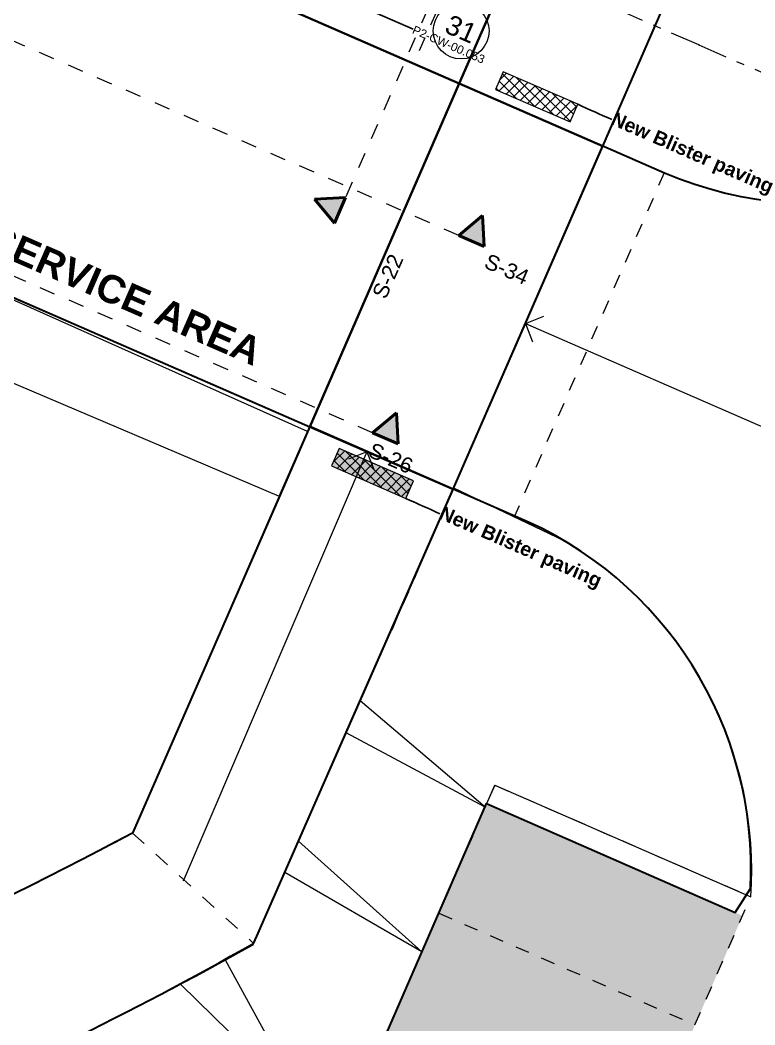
# Model space of a CAD drawing. Header units: millimetres. Extents: x -89663 to 74273, y -103666 to 18539.
# Drawn here: x 3933 to 17083, y -72781 to -54804 of the extents above; entities that cross this region are included whole.
import ezdxf
from ezdxf.enums import TextEntityAlignment as Align

# ---------------------------------------------------------------- set-up
doc = ezdxf.new("R2010")
doc.units = ezdxf.units.MM
doc.header["$MEASUREMENT"] = 0
for name, pattern in [('2-0_5', [500, 250, -250]), ('Dashed', [564.444447, 282.222223, -282.222223]), ('Double Dashed', [1093.611073, 529.166651, -211.666656, 141.111112, -211.666656])]:
    doc.linetypes.add(name, pattern=pattern)
for name, color, linetype in [('A-20-M_Hard_Landscape', 7, 'Continuous'), ('A-95-MC_Marker_Section_P2.Marker', 7, 'Continuous'), ('New_A-15-MG_Structural_Grid_Phase_2', 7, 'Continuous'), ('New_A-20-M_Hard_Landscape', 7, 'Continuous'), ('New_A-40-M_Soft_Landscaping_P2', 7, 'Continuous')]:
    doc.layers.add(name, color=color, linetype=linetype)
for name, color, linetype, lineweight in [('A-20-M_Hard_Landscape-Phase 2_Pen_No__141', 255, 'Continuous', 0), ('A-20-M_Hard_Landscape_Pen_No__1', 7, 'Continuous', 13), ('A-25-M_Curtain_Wall_Pen_No__85', 8, 'Continuous', 20), ('A-95-MC_Marker_Section_P2.Marker_Pen_No__1', 7, 'Continuous', 13), ('A-95-MC_Marker_Section_P2.Marker_Pen_No__6', 7, 'Continuous', 35), ('New_A-20-M_Hard_Landscape-Phase 2_Pen_No__1', 7, 'Continuous', 13), ('New_A-20-M_Hard_Landscape-Phase 2_Pen_No__143', 254, 'Continuous', 0), ('New_A-20-M_Hard_Landscape-Phase 2_Pen_No__98', 8, 'Continuous', 13), ('New_A-40-M_Soft_Landscaping_P2_Pen_No__150', 7, 'Continuous', 0), ('New_A-95-P_Text_1_50_GA_Pen_No__1', 7, 'Continuous', 13)]:
    doc.layers.add(name, color=color, linetype=linetype, lineweight=lineweight)
for name, color, linetype, lineweight, true_color in [('A-20-M_Hard_Landscape-Phase 2_Pen_No__148', 7, 'Continuous', 0, 0x444444), ('A-25-M_Curtain_Wall_Pen_No__46', 7, 'Continuous', 35, 0x444444), ('A-95-MC_Marker_Section_P2.Marker_Pen_No__25', 7, 'Continuous', 50, 0x2a2a2a), ('New_A-15-MG_Structural_Grid_Phase_2_Pen_No__222', 7, 'Continuous', 13, 0x65af33), ('New_A-20-M_Hard_Landscape-Phase 2_Pen_No__148', 7, 'Continuous', 0, 0x444444), ('New_A-20-M_Hard_Landscape-Phase 2_Pen_No__205', 7, 'Continuous', 13, 0xfee893), ('New_A-20-M_Hard_Landscape_Pen_No__53', 7, 'Continuous', 35, 0x444444)]:
    doc.layers.add(name, color=color, linetype=linetype, lineweight=lineweight, true_color=true_color)
doc.styles.add('GENERATED_STYLE_2', font='')
doc.styles.add('GENERATED_STYLE_4', font='')
doc.styles.get('GENERATED_STYLE_2').set_extended_font_data('Swis721 BT', bold=True)
doc.styles.get('GENERATED_STYLE_4').set_extended_font_data('Swis721 BT')
doc.dimstyles.new('GENERATED_STYLE__5', dxfattribs={"dimtxt": 0.18, "dimasz": 273.6, "dimexe": 0.18, "dimexo": 0.0625, "dimgap": 0.09, "dimtad": 0, "dimtih": 1, "dimtoh": 1, "dimdec": 4, "dimzin": 0, "dimdsep": 46, "dimcen": 0.09, "dimadec": 0, "dimazin": 0, "dimtfac": 1, "dimtdec": 4, "dimtmove": 0, "dimatfit": 3, "dimldrblk": 'ARROWHEAD_5', "dimfxl": 1, "dimtolj": 1, "dimtzin": 0, "dimarcsym": 0})
pattern_1 = [(45, (0, 0), (-91.92388, 91.92388), []), (135, (0, 0), (91.92388, 91.92388), [])]

# ---------------------------------------------------------------- blocks, each defined once
blk = doc.blocks.new('Mesh_1_1', base_point=(-63082, -84193))
at = {"layer": 'New_A-20-M_Hard_Landscape_Pen_No__53', "linetype": 'Continuous', "flags": 128}
blk.add_lwpolyline([(10428, -73074), (12282, -68821), (16727, -70768), (17003, -70343, 0.317895), (12798, -63684), (11682, -63197), (14359, -57057), (15466, -57539, 0.331044), (23621, -55547)], format="xyb", dxfattribs=at)
blk = doc.blocks.new('Mesh_3_1', base_point=(11793, -55938))
at = {"layer": 'New_A-20-M_Hard_Landscape_Pen_No__53', "linetype": 'Continuous', "flags": 128}
blk.add_lwpolyline([(11793, -55938), (14359, -57057), (15159, -55224), (25027, -32592), (25827, -30759), (23260, -29640), (22461, -31473), (12592, -54105)], close=True, dxfattribs=at)
blk = doc.blocks.new('Mesh_5_1', base_point=(-56629, -71821))
at = {"layer": 'New_A-20-M_Hard_Landscape_Pen_No__53', "linetype": 'Continuous', "flags": 128}
blk.add_lwpolyline([(-50733, -76386), (-45824, -78214), (-37862, -79363), (-25567, -79832), (-15525, -79453, 0.018331), (-5629, -78359), (-5812, -77015, 0.064555), (8111, -71322), (8167, -71195), (9811, -67453), (11682, -63197), (9115, -62078), (8603, -63254), (5946, -69348, -0.091986), (-14657, -75940), (-17579, -76161, -0.138824), (-37195, -72336, -0.171752), (-44779, -64647), (-44956, -64631), (-45034, -63133), (-45111, -61635), (-45188, -60137), (-45266, -58639), (-51572, -58964)], format="xyb", dxfattribs=at)
blk = doc.blocks.new('Mesh_11_1', base_point=(-603, -57840))
at = {"layer": 'New_A-20-M_Hard_Landscape_Pen_No__53', "linetype": 'Continuous', "flags": 128}
blk.add_lwpolyline([(-603, -57840), (9115, -62078), (11790, -55937), (2074, -51701)], close=True, dxfattribs=at)
blk = doc.blocks.new('Mesh_14_1', base_point=(-1941, -57257))
at = {"layer": 'New_A-20-M_Hard_Landscape_Pen_No__53', "linetype": 'Continuous', "flags": 128}
blk.add_lwpolyline([(-1941, -57257), (-603, -57840), (2074, -51701), (11793, -55938), (12592, -54105), (1086, -49088), (-1259, -54466), (-717, -54702, -0.022091)], format="xyb", close=True, dxfattribs=at)
blk = doc.blocks.new('Mesh_15_1', base_point=(11682, -63197))
at = {"layer": 'New_A-20-M_Hard_Landscape_Pen_No__53', "linetype": 'Continuous', "flags": 128}
blk.add_lwpolyline([(11682, -63197), (14359, -57057), (11793, -55938), (9115, -62078)], close=True, dxfattribs=at)
blk = doc.blocks.new('Mesh_26_1', base_point=(-15008, -71280))
at = {"layer": 'New_A-40-M_Soft_Landscaping_P2_Pen_No__150', "linetype": 'Continuous', "flags": 128}
blk.add_lwpolyline([(-15008, -71280), (-14657, -75940, 0.09191), (5946, -69348), (9078, -62164), (-603, -57840, -0.205807)], format="xyb", close=True, dxfattribs=at)
blk = doc.blocks.new('Mesh_27_1', base_point=(21890, -39787))
at = {"layer": 'New_A-40-M_Soft_Landscaping_P2_Pen_No__150', "linetype": 'Continuous', "flags": 128}
blk.add_lwpolyline([(21890, -39787), (14359, -57057), (15460, -57536, 0.331338), (23621, -55547), (24101, -54446), (19411, -52401), (24428, -40893)], format="xyb", close=True, dxfattribs=at)
blk = doc.blocks.new('ARROWHEAD_5')
at = {"color": 0, "linetype": 'Continuous', "lineweight": 0}
blk.add_line((0, 0), (-1, 0), dxfattribs=at)
blk.add_solid([(-1, 0.2679), (0, 0), (-1, -0.2679), (-1, 0.2679)], dxfattribs=at)
blk = doc.blocks.new('Mesh_36_1', base_point=(8097, -71353))
at = {"layer": 'New_A-40-M_Soft_Landscaping_P2_Pen_No__150', "linetype": 'Continuous', "flags": 128}
blk.add_lwpolyline([(8097, -71353, -0.062192), (-5812, -77015), (-5629, -78359), (-3132, -77990), (6743, -76155), (10428, -73074), (12426, -68491), (17010, -70489, 0.282919), (13669, -64119), (11695, -63177)], format="xyb", close=True, dxfattribs=at)
blk = doc.blocks.new('Mesh_38_1', base_point=(1157, -58626))
at = {"layer": 'New_A-40-M_Soft_Landscaping_P2_Pen_No__150', "linetype": 'Continuous', "flags": 128}
blk.add_lwpolyline([(1157, -58626), (501, -59894), (8572, -63324), (9115, -62078)], close=True, dxfattribs=at)
blk = doc.blocks.new('Standard grid marker_30')
at = {"layer": 'New_A-15-MG_Structural_Grid_Phase_2_Pen_No__222', "linetype": 'Double Dashed'}
for q in [(57055, 0), (0, 0)]:
    blk.add_line((1317, 0), q, dxfattribs=at)
blk.add_point((1317, 0), dxfattribs=at)
blk.add_point((1317, 0), dxfattribs=at)
at = {"layer": 'New_A-15-MG_Structural_Grid_Phase_2_Pen_No__222', "style": 'GENERATED_STYLE_4'}
for tag, p in [('AC_MarkerText_1_0', (-500, 43)), ('AC_MarkerText_1_1', (58871, 43))]:
    blk.add_attdef(tag, text='', height=350, rotation=180, dxfattribs=at).set_placement(p, align=Align.MIDDLE_CENTER)
blk = doc.blocks.new('Standard grid marker_33')
at = {"layer": 'New_A-15-MG_Structural_Grid_Phase_2_Pen_No__222', "linetype": 'Continuous'}
blk.add_circle((-500, 0), 500, dxfattribs=at)
at = {"layer": 'New_A-15-MG_Structural_Grid_Phase_2_Pen_No__222', "style": 'GENERATED_STYLE_4'}
for tag, p in [('AC_MarkerText_1_0', (-500, 36)), ('AC_MarkerText_1_1', (27950, 36))]:
    blk.add_attdef(tag, text='', height=350, rotation=270, dxfattribs=at).set_placement(p, align=Align.MIDDLE_CENTER)
blk = doc.blocks.new('Line_8_1', base_point=(12976, -60230))
at = {"layer": 'A-20-M_Hard_Landscape_Pen_No__1', "linetype": 'Continuous'}
for q in [(13305, -60101), (20219, -63388), (13105, -60559)]:
    blk.add_line((12976, -60230), q, dxfattribs=at)
blk = doc.blocks.new('Line_10_1', base_point=(10140, -62528))
at = {"layer": 'A-20-M_Hard_Landscape_Pen_No__1', "linetype": 'Continuous'}
for q in [(6850, -70210), (9812, -62660), (10271, -62857)]:
    blk.add_line((10140, -62528), q, dxfattribs=at)
blk = doc.blocks.new('Cutting Plane_2_1', base_point=(21934, -30056))
at = {"layer": 'A-95-MC_Marker_Section_P2.Marker_Pen_No__25', "linetype": 'Continuous'}
blk.add_hatch(color=256, dxfattribs=at).paths.add_polyline_path([(9558, -58439), (9758, -57980), (9199, -58010)])
at = {"layer": 'A-95-MC_Marker_Section_P2.Marker_Pen_No__1', "linetype": 'Dashed'}
blk.add_line((21834, -30285), (9758, -57980), dxfattribs=at)
at = {"layer": 'A-95-MC_Marker_Section_P2.Marker_Pen_No__25', "linetype": 'Continuous'}
for p, q in [((9758, -57980), (9199, -58010)), ((9199, -58010), (9558, -58439)), ((9558, -58439), (9758, -57980))]:
    blk.add_line(p, q, dxfattribs=at)
at = {"layer": 'A-95-MC_Marker_Section_P2.Marker_Pen_No__6', "insert": (10479, -59817), "char_height": 275, "attachment_point": 7, "rotation": 66.4404, "style": 'GENERATED_STYLE_4'}
blk.add_mtext('\\A1;{\\fSwis721 BT|b0|i0|c0|p34;S-22}', dxfattribs=at)
blk = doc.blocks.new('Cutting Plane_5_1', base_point=(10470, -62287))
at = {"layer": 'A-95-MC_Marker_Section_P2.Marker_Pen_No__25', "linetype": 'Continuous'}
blk.add_hatch(color=256, dxfattribs=at).paths.add_polyline_path([(10700, -62387), (10241, -62187), (10670, -61828)])
at = {"layer": 'A-95-MC_Marker_Section_P2.Marker_Pen_No__1', "linetype": 'Dashed'}
blk.add_line((10241, -62187), (3665, -59319), dxfattribs=at)
at = {"layer": 'A-95-MC_Marker_Section_P2.Marker_Pen_No__25', "linetype": 'Continuous'}
for p, q in [((10241, -62187), (10670, -61828)), ((10670, -61828), (10700, -62387)), ((10700, -62387), (10241, -62187))]:
    blk.add_line(p, q, dxfattribs=at)
at = {"layer": 'A-95-MC_Marker_Section_P2.Marker_Pen_No__6', "insert": (10883, -62932), "char_height": 275, "attachment_point": 9, "rotation": 336.4404, "style": 'GENERATED_STYLE_4'}
blk.add_mtext('\\A1;{\\fSwis721 BT|b0|i0|c0|p34;S-26}', dxfattribs=at)
blk = doc.blocks.new('Cutting Plane_7_1', base_point=(12010, -58755))
at = {"layer": 'A-95-MC_Marker_Section_P2.Marker_Pen_No__25', "linetype": 'Continuous'}
blk.add_hatch(color=256, dxfattribs=at).paths.add_polyline_path([(12240, -58855), (11781, -58655), (12210, -58297)])
at = {"layer": 'A-95-MC_Marker_Section_P2.Marker_Pen_No__1', "linetype": 'Dashed'}
blk.add_line((11781, -58655), (-40955, -35660), dxfattribs=at)
at = {"layer": 'A-95-MC_Marker_Section_P2.Marker_Pen_No__25', "linetype": 'Continuous'}
for p, q in [((11781, -58655), (12210, -58297)), ((12210, -58297), (12240, -58855)), ((12240, -58855), (11781, -58655))]:
    blk.add_line(p, q, dxfattribs=at)
at = {"layer": 'A-95-MC_Marker_Section_P2.Marker_Pen_No__6', "insert": (12957, -59552), "char_height": 275, "attachment_point": 9, "rotation": 336.4404, "style": 'GENERATED_STYLE_4'}
blk.add_mtext('\\A1;{\\fSwis721 BT|b0|i0|c0|p34;S-34}', dxfattribs=at)

msp = doc.modelspace()

# ---------------------------------------------------------------- hatches: boundary and pattern name
at = {"layer": 'A-20-M_Hard_Landscape-Phase 2_Pen_No__141', "linetype": 'Continuous'}
msp.add_hatch(color=256, dxfattribs=at).paths.add_polyline_path([(10427.9, -73074.2), (12282.4, -68821.2), (16862.2, -70827.6), (15011.1, -75072.7), (13642.7, -76903.7)])
at = {"layer": 'New_A-20-M_Hard_Landscape-Phase 2_Pen_No__143', "linetype": 'Continuous'}
h = msp.add_hatch(dxfattribs=at)
h.set_pattern_fill('Concrete_Block_0001', color=256, style=0, pattern_type=2)
h.set_pattern_definition(pattern_1)
h.paths.add_polyline_path([(12579.7, -55730.2), (12442.3, -56045.4), (13773.9, -56626.1), (13911.3, -56310.9)])
h = msp.add_hatch(dxfattribs=at)
h.set_pattern_fill('Concrete_Block_0001', color=256, style=0, pattern_type=2)
h.set_pattern_definition(pattern_1)
h.paths.add_polyline_path([(9642.3, -62466.6), (9504.9, -62781.8), (10836.5, -63362.4), (10973.9, -63047.2)])
at = {"layer": 'New_A-20-M_Hard_Landscape-Phase 2_Pen_No__205', "linetype": 'Continuous'}
msp.add_hatch(color=256, dxfattribs=at).paths.add_polyline_path([(9642.3, -62466.6), (9504.9, -62781.8), (10836.5, -63362.4), (10973.9, -63047.2)])

# ---------------------------------------------------------------- linework, layer by layer
at = {"layer": 'A-20-M_Hard_Landscape-Phase 2_Pen_No__148', "linetype": '2-0_5'}
for p, q in [((11776.3, -53749.3), (10976.9, -55582.6)), ((15459.6, -57536.4), (12782, -63676.9))]:
    msp.add_line(p, q, dxfattribs=at)
at = {"layer": 'A-20-M_Hard_Landscape_Pen_No__1', "linetype": 'Continuous'}
for p, q in [((12255.5, -68882.8), (10020.6, -66981.8)), ((12255.5, -68882.8), (9768, -67555.8)), ((11124.7, -71476.2), (8914.7, -69495.2)), ((11124.7, -71476.2), (8668.3, -70055.1)), ((9040.2, -74234.1), (7608.7, -71623.8)), ((9040.2, -74234.1), (6806.5, -72055.9))]:
    msp.add_line(p, q, dxfattribs=at)
at = {"layer": 'A-20-M_Hard_Landscape_Pen_No__1', "linetype": 'Dashed'}
msp.add_line((5945.5, -69347.8), (8110.9, -71321.8), dxfattribs=at)
at = {"layer": 'New_A-20-M_Hard_Landscape-Phase 2_Pen_No__1', "linetype": 'Continuous', "flags": 128}
msp.add_lwpolyline([(9642.3, -62466.6), (9504.9, -62781.8), (10836.5, -63362.4), (10973.9, -63047.2)], close=True, dxfattribs=at)
at = {"layer": 'New_A-20-M_Hard_Landscape-Phase 2_Pen_No__148', "linetype": '2-0_5'}
for p, q in [((9115.4, -62078.1), (8602.9, -63253.6)), ((11682.1, -63197.3), (10532.3, -65834)), ((12797.8, -63683.8), (13188.6, -63853.8)), ((12426.4, -68491), (11427.1, -70782.6)), ((12426.4, -68491), (17009.6, -70489.5)), ((16010.4, -72781.1), (17009.6, -70489.5)), ((11427.1, -70782.6), (10427.9, -73074.2)), ((11427.1, -70782.6), (16010.4, -72781.1))]:
    msp.add_line(p, q, dxfattribs=at)
at = {"layer": 'New_A-20-M_Hard_Landscape-Phase 2_Pen_No__98', "linetype": 'Continuous', "flags": 128}
for points in [[(12579.7, -55730.2), (12442.3, -56045.4), (13773.9, -56626.1), (13911.3, -56310.9)], [(9642.3, -62466.6), (9504.9, -62781.8), (10836.5, -63362.4), (10973.9, -63047.2)]]:
    msp.add_lwpolyline(points, close=True, dxfattribs=at)

# ---------------------------------------------------------------- block references
at = {"layer": 'A-20-M_Hard_Landscape', "linetype": 'Continuous'}
for name, p in [('Line_8_1', (12976, -60229.9)), ('Line_10_1', (10139.9, -62528.3))]:
    msp.add_blockref(name, p, dxfattribs=at)
at = {"layer": 'A-95-MC_Marker_Section_P2.Marker'}
for name, p in [('Cutting Plane_2_1', (21934.2, -30055.5)), ('Cutting Plane_7_1', (12010.4, -58755.3)), ('Cutting Plane_5_1', (10470.5, -62286.8))]:
    msp.add_blockref(name, p, dxfattribs=at)
at = {"layer": 'New_A-15-MG_Structural_Grid_Phase_2', "color": 8, "linetype": 'Continuous', "lineweight": 15}
ref = msp.add_blockref('Standard grid marker_33', (12025.6, -54541), dxfattribs=dict(at, zscale=1000, rotation=66.44041158399293))
ref.add_attrib('AC_MarkerText_1', '31', dxfattribs={"layer": 'New_A-15-MG_Structural_Grid_Phase_2_Pen_No__222', "color": 85, "true_color": 0x65af33, "height": 350, "rotation": 336.44041, "style": 'GENERATED_STYLE_4'}).set_placement((11825.8, -54962.9), align=Align.MIDDLE_CENTER)
at = {"layer": 'New_A-15-MG_Structural_Grid_Phase_2', "color": 8, "linetype": 'Continuous', "lineweight": 15, "zscale": 1000, "rotation": 156.4404115839929}
msp.add_blockref('Standard grid marker_30', (17283.6, -55774.3), dxfattribs=at)
at = {"layer": 'New_A-20-M_Hard_Landscape', "color": 49, "lineweight": 35, "true_color": 0x444444}
for name, p in [('Mesh_1_1', (-63082, -84192.5)), ('Mesh_3_1', (11792.7, -55938.3)), ('Mesh_14_1', (-1940.9, -57257)), ('Mesh_11_1', (-603, -57840.4)), ('Mesh_15_1', (11682.1, -63197.3)), ('Mesh_5_1', (-56628.5, -71821))]:
    msp.add_blockref(name, p, dxfattribs=at)
at = {"layer": 'New_A-40-M_Soft_Landscaping_P2'}
for name, p in [('Mesh_27_1', (21890.2, -39786.7)), ('Mesh_26_1', (-15007.7, -71280.4)), ('Mesh_38_1', (1156.8, -58626.3)), ('Mesh_36_1', (8097.2, -71353))]:
    msp.add_blockref(name, p, dxfattribs=at)

# ---------------------------------------------------------------- texts
at = {"layer": 'A-25-M_Curtain_Wall_Pen_No__46', "linetype": 'Continuous', "insert": (10966.5, -54966.5), "char_height": 150, "attachment_point": 4, "rotation": 336.49416, "style": 'GENERATED_STYLE_4'}
msp.add_mtext('\\A1;{\\fSwis721 BT|b0|i0|c0|p34;P2-CW-00.053\\P\\fSwis721 BT|b0|i0|c0|p34;}', dxfattribs=at)
at = {"layer": 'New_A-95-P_Text_1_50_GA_Pen_No__1', "linetype": 'Continuous', "rotation": 336.44041}
for s, insert, char_height, attachment_point, style in [('\\A1;{\\fSwis721 BT|b1|i0|c0|p34;New Blister paving  }', (14520.2, -56583.2), 250, 4, 'GENERATED_STYLE_2'), ('\\A1;{\\fSwis721 BT|b0|i0|c0|p34;SOUTH \\fSwis721 BT|b1|i0|c0|p34;\\H0.971441x;SERVICE AREA }', (4670.9, -58943.8), 514.699, 2, 'GENERATED_STYLE_4'), ('\\A1;{\\fSwis721 BT|b1|i0|c0|p34;New Blister paving  }', (11445.4, -63634.7), 250, 4, 'GENERATED_STYLE_2')]:
    msp.add_mtext(s, dxfattribs=dict(at, insert=insert, char_height=char_height, attachment_point=attachment_point, style=style))

# ---------------------------------------------------------------- leaders
at = {"layer": 'A-25-M_Curtain_Wall_Pen_No__85', "linetype": 'Continuous', "annotation_type": 0, "has_hookline": 1, "hookline_direction": 0, "text_width": 1721.4, "horizontal_direction": (0.917019, -0.398843, 0)}
msp.add_leader([(9488.7, -52709.2), (8898.4, -54063.1), (10966.4, -54966.5)], dimstyle='GENERATED_STYLE__5', dxfattribs=at)
at = {"layer": 'New_A-95-P_Text_1_50_GA_Pen_No__1', "linetype": 'Continuous', "path_type": 1, "annotation_type": 0, "has_hookline": 1, "hookline_direction": 0, "text_width": 3488.1, "horizontal_direction": (0.916645, -0.399703, 0)}
for points in [[(13911.3, -56310.9), (14520.1, -56583.2)], [(10836.5, -63362.4), (11445.3, -63634.7)]]:
    msp.add_leader(points, dimstyle='GENERATED_STYLE__5', dxfattribs=at)

doc.saveas('drawing.dxf')
